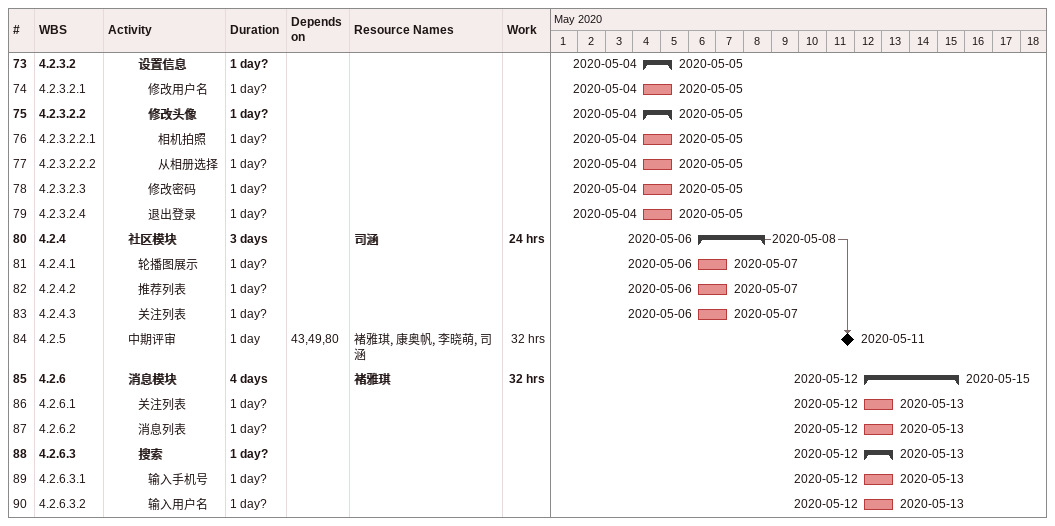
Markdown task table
| ID | WBS | Task | Duration | Start | Finish | Predecessors | Resources | Work (h) |
|---|---|---|---|---|---|---|---|---|
| 73 | 4.2.3.2 | **设置信息** | 1d? | 2020-05-04 | 2020-05-05 |  |  |  |
| 74 | 4.2.3.2.1 | 修改用户名 | 1d? | 2020-05-04 | 2020-05-05 |  |  |  |
| 75 | 4.2.3.2.2 | **修改头像** | 1d? | 2020-05-04 | 2020-05-05 |  |  |  |
| 76 | 4.2.3.2.2.1 | 相机拍照 | 1d? | 2020-05-04 | 2020-05-05 |  |  |  |
| 77 | 4.2.3.2.2.2 | 从相册选择 | 1d? | 2020-05-04 | 2020-05-05 |  |  |  |
| 78 | 4.2.3.2.3 | 修改密码 | 1d? | 2020-05-04 | 2020-05-05 |  |  |  |
| 79 | 4.2.3.2.4 | 退出登录 | 1d? | 2020-05-04 | 2020-05-05 |  |  |  |
| 80 | 4.2.4 | **社区模块** | 3d | 2020-05-06 | 2020-05-08 |  | 司涵 | 24 |
| 81 | 4.2.4.1 | 轮播图展示 | 1d? | 2020-05-06 | 2020-05-07 |  |  |  |
| 82 | 4.2.4.2 | 推荐列表 | 1d? | 2020-05-06 | 2020-05-07 |  |  |  |
| 83 | 4.2.4.3 | 关注列表 | 1d? | 2020-05-06 | 2020-05-07 |  |  |  |
| 84 | 4.2.5 | 中期评审 | 1d | 2020-05-11 | 2020-05-11 | 43, 49, 80 | 褚雅琪, 康奥帆, 李晓萌, 司涵 | 32 |
| 85 | 4.2.6 | **消息模块** | 4d | 2020-05-12 | 2020-05-15 |  | 褚雅琪 | 32 |
| 86 | 4.2.6.1 | 关注列表 | 1d? | 2020-05-12 | 2020-05-13 |  |  |  |
| 87 | 4.2.6.2 | 消息列表 | 1d? | 2020-05-12 | 2020-05-13 |  |  |  |
| 88 | 4.2.6.3 | **搜索** | 1d? | 2020-05-12 | 2020-05-13 |  |  |  |
| 89 | 4.2.6.3.1 | 输入手机号 | 1d? | 2020-05-12 | 2020-05-13 |  |  |  |
| 90 | 4.2.6.3.2 | 输入用户名 | 1d? | 2020-05-12 | 2020-05-13 |  |  |  |
